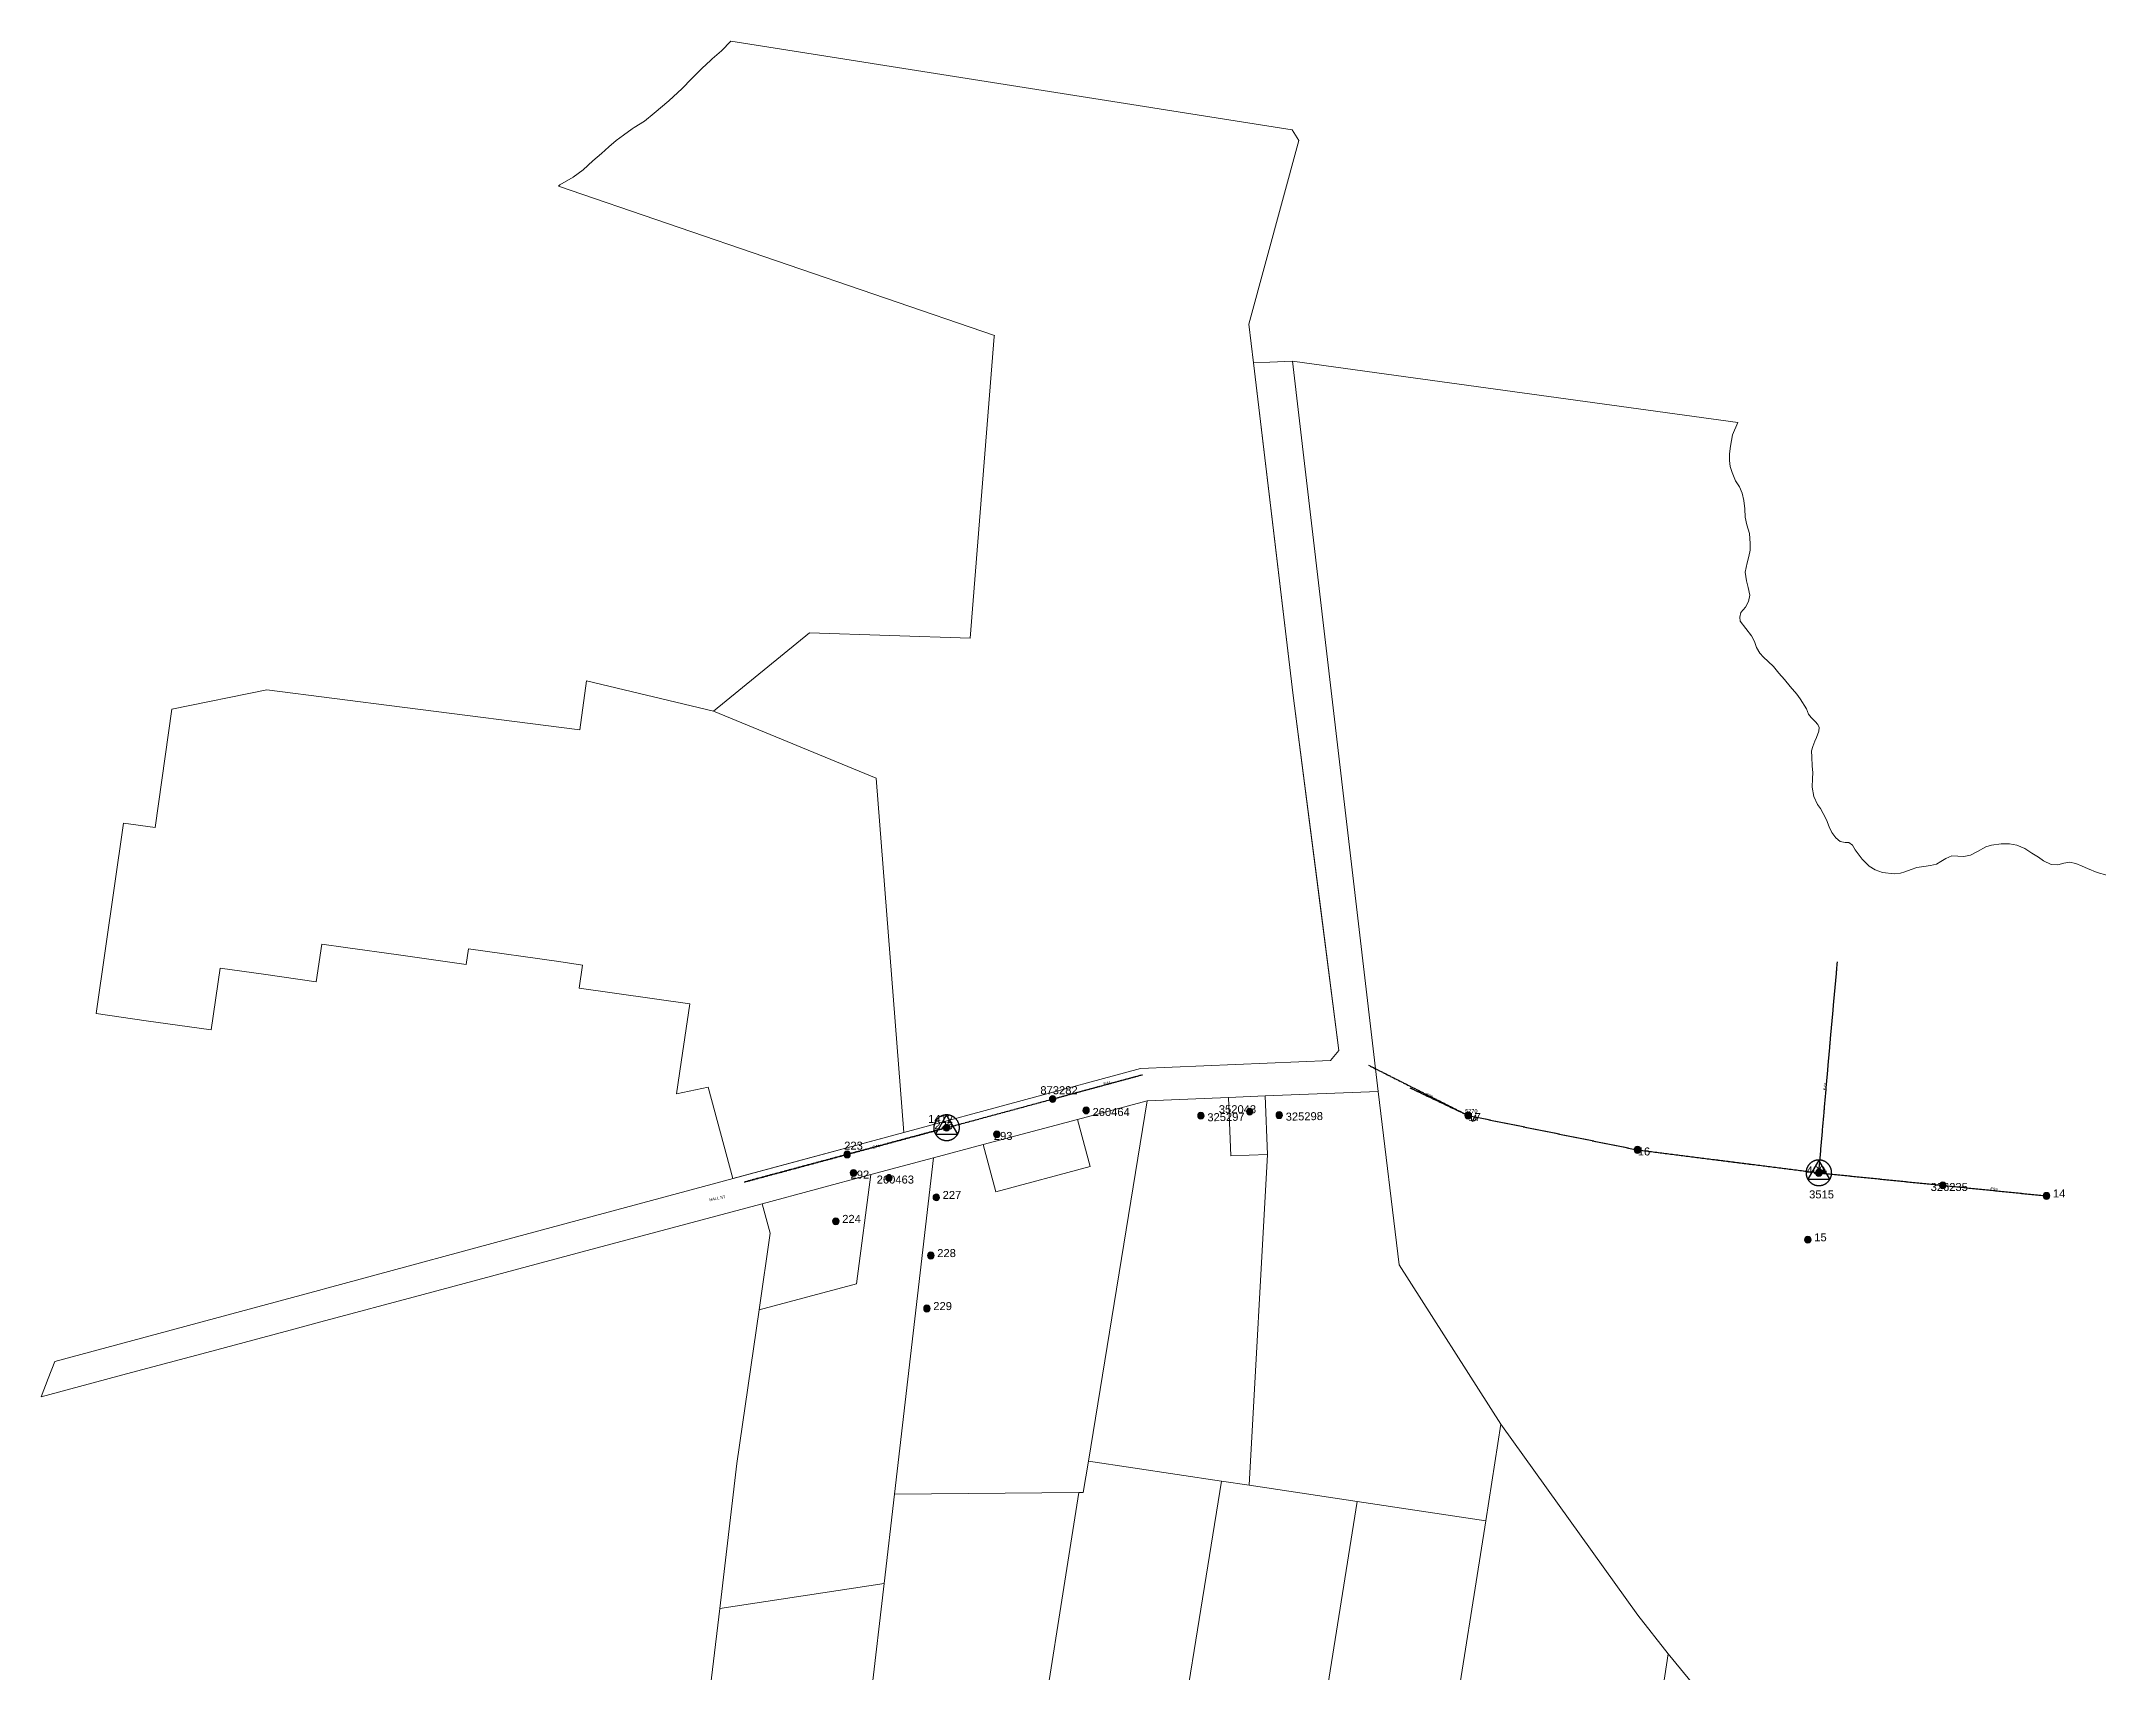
# Model space of a CAD drawing. Header units: metres. Extents: x 301573 to 309518, y 6281168 to 6284857.
# Drawn here: x 301622 to 302908, y 6283162 to 6284182 of the extents above; entities that cross this region are included whole.
import ezdxf
from ezdxf.enums import TextEntityAlignment as Align

# ---------------------------------------------------------------- set-up
doc = ezdxf.new("R2010")
doc.units = ezdxf.units.M
doc.linetypes.add('Cable Exist OH', pattern=[1, 1, 0])
doc.layers.get('0').update_dxf_attribs({"color": 6})
for name, color, linetype, lineweight in [('Cadastre Land Parcels_SP_EXT', 95, 'Continuous', 15), ('Cadastre Road Names_SP_HV_LV_SL_EXT', 7, 'Continuous', 15), ('Cadastre Roads_SP_EXT', 46, 'Continuous', 15), ('Mains_HV_EXT', 13, 'Continuous', 25), ('Mains_LV_EXT', 163, 'Continuous', 25)]:
    doc.layers.add(name, color=color, linetype=linetype, lineweight=lineweight)
for name, color, linetype in [('Equip_LV_EXT', 7, 'Continuous'), ('Equip_SP_HV_EXT', 7, 'Continuous'), ('Sub_SP_TR_HV_LV_EXT', 7, 'Continuous'), ('SupportsOH_SP_TR_HV_LV_SL_EXT', 7, 'Continuous')]:
    doc.layers.add(name, color=color, linetype=linetype)
doc.styles.add('POLE_LABEL', font='arial.ttf', dxfattribs={"height": 2})
doc.styles.get("Standard").update_dxf_attribs({"font": 'arial.ttf'})

# ---------------------------------------------------------------- blocks, each defined once
blk = doc.blocks.new('SUB_POLE_EXT')
at = {"flags": 128}
for points in [[(-0.05, 4), (-0.15, 4), (-0.25, 3.99), (-0.34, 3.99), (-0.44, 3.98), (-0.54, 3.96), (-0.64, 3.95), (-0.73, 3.93), (-0.83, 3.91), (-0.92, 3.89), (-1.02, 3.87), (-1.11, 3.84), (-1.21, 3.81), (-1.3, 3.78), (-1.39, 3.75), (-1.49, 3.71), (-1.58, 3.68), (-1.67, 3.64), (-1.75, 3.59), (-1.84, 3.55), (-1.93, 3.5), (-2.01, 3.46), (-2.1, 3.41), (-2.18, 3.35), (-2.26, 3.3), (-2.34, 3.24), (-2.42, 3.18), (-2.5, 3.12), (-2.58, 3.06), (-2.65, 3), (-2.72, 2.93), (-2.79, 2.86), (-2.86, 2.79), (-2.93, 2.72), (-3, 2.65), (-3.06, 2.58), (-3.12, 2.5), (-3.18, 2.42), (-3.24, 2.34), (-3.3, 2.26), (-3.35, 2.18), (-3.41, 2.1), (-3.46, 2.01), (-3.5, 1.93), (-3.55, 1.84), (-3.59, 1.75), (-3.64, 1.67), (-3.68, 1.58), (-3.71, 1.49), (-3.75, 1.39), (-3.78, 1.3), (-3.81, 1.21), (-3.84, 1.11), (-3.87, 1.02), (-3.89, 0.92), (-3.91, 0.83), (-3.93, 0.73), (-3.95, 0.64), (-3.96, 0.54), (-3.98, 0.44), (-3.99, 0.34), (-3.99, 0.25), (-4, 0.15), (-4, 0.05), (-4, -0.05), (-4, -0.15), (-3.99, -0.25), (-3.99, -0.34), (-3.98, -0.44), (-3.96, -0.54), (-3.95, -0.64), (-3.93, -0.73), (-3.91, -0.83), (-3.89, -0.92), (-3.87, -1.02), (-3.84, -1.11), (-3.81, -1.21), (-3.78, -1.3), (-3.75, -1.39), (-3.71, -1.49), (-3.68, -1.58), (-3.64, -1.67), (-3.59, -1.75), (-3.55, -1.84), (-3.5, -1.93), (-3.46, -2.01), (-3.41, -2.1), (-3.35, -2.18), (-3.3, -2.26), (-3.24, -2.34), (-3.18, -2.42), (-3.12, -2.5), (-3.06, -2.58), (-3, -2.65), (-2.93, -2.72), (-2.86, -2.79), (-2.79, -2.86), (-2.72, -2.93), (-2.65, -3), (-2.58, -3.06), (-2.5, -3.12), (-2.42, -3.18), (-2.34, -3.24), (-2.26, -3.3), (-2.18, -3.35), (-2.1, -3.41), (-2.01, -3.46), (-1.93, -3.5), (-1.84, -3.55), (-1.75, -3.59), (-1.67, -3.64), (-1.58, -3.68), (-1.49, -3.71), (-1.39, -3.75), (-1.3, -3.78), (-1.21, -3.81), (-1.11, -3.84), (-1.02, -3.87), (-0.92, -3.89), (-0.83, -3.91), (-0.73, -3.93), (-0.64, -3.95), (-0.54, -3.96), (-0.44, -3.98), (-0.34, -3.99), (-0.25, -3.99), (-0.15, -4), (-0.05, -4), (0.05, -4), (0.15, -4), (0.25, -3.99), (0.34, -3.99), (0.44, -3.98), (0.54, -3.96), (0.64, -3.95), (0.73, -3.93), (0.83, -3.91), (0.92, -3.89), (1.02, -3.87), (1.11, -3.84), (1.21, -3.81), (1.3, -3.78), (1.39, -3.75), (1.49, -3.71), (1.58, -3.68), (1.67, -3.64), (1.75, -3.59), (1.84, -3.55), (1.93, -3.5), (2.01, -3.46), (2.1, -3.41), (2.18, -3.35), (2.26, -3.3), (2.34, -3.24), (2.42, -3.18), (2.5, -3.12), (2.58, -3.06), (2.65, -3), (2.72, -2.93), (2.79, -2.86), (2.86, -2.79), (2.93, -2.72), (3, -2.65), (3.06, -2.58), (3.12, -2.5), (3.18, -2.42), (3.24, -2.34), (3.3, -2.26), (3.35, -2.18), (3.41, -2.1), (3.46, -2.01), (3.5, -1.93), (3.55, -1.84), (3.59, -1.75), (3.64, -1.67), (3.68, -1.58), (3.71, -1.49), (3.75, -1.39), (3.78, -1.3), (3.81, -1.21), (3.84, -1.11), (3.87, -1.02), (3.89, -0.92), (3.91, -0.83), (3.93, -0.73), (3.95, -0.64), (3.96, -0.54), (3.98, -0.44), (3.99, -0.34), (3.99, -0.25), (4, -0.15), (4, -0.05), (4, 0.05), (4, 0.15), (3.99, 0.25), (3.99, 0.34), (3.98, 0.44), (3.96, 0.54), (3.95, 0.64), (3.93, 0.73), (3.91, 0.83), (3.89, 0.92), (3.87, 1.02), (3.84, 1.11), (3.81, 1.21), (3.78, 1.3), (3.75, 1.39), (3.71, 1.49), (3.68, 1.58), (3.64, 1.67), (3.59, 1.75), (3.55, 1.84), (3.5, 1.93), (3.46, 2.01), (3.41, 2.1), (3.35, 2.18), (3.3, 2.26), (3.24, 2.34), (3.18, 2.42), (3.12, 2.5), (3.06, 2.58), (3, 2.65), (2.93, 2.72), (2.86, 2.79), (2.79, 2.86), (2.72, 2.93), (2.65, 3), (2.58, 3.06), (2.5, 3.12), (2.42, 3.18), (2.34, 3.24), (2.26, 3.3), (2.18, 3.35), (2.1, 3.41), (2.01, 3.46), (1.93, 3.5), (1.84, 3.55), (1.75, 3.59), (1.67, 3.64), (1.58, 3.68), (1.49, 3.71), (1.39, 3.75), (1.3, 3.78), (1.21, 3.81), (1.11, 3.84), (1.02, 3.87), (0.92, 3.89), (0.83, 3.91), (0.73, 3.93), (0.64, 3.95), (0.54, 3.96), (0.44, 3.98), (0.34, 3.99), (0.25, 3.99), (0.15, 4), (0.05, 4)], [(0, 4), (-3.46, -2), (3.46, -2)]]:
    blk.add_lwpolyline(points, close=True, dxfattribs=at)
at = {"flags": 8}
blk.add_attdef('ASSET_NUM', text='', height=2.5, dxfattribs=at).set_placement((0, 7), align=Align.MIDDLE_CENTER)
for tag, flags, p in [('STREET_CODE', 9, (-1.13, 0.95)), ('CONSTRUCTED_VOLTAGE', 9, (-1.13, 0.75)), ('NO_PHASES', 9, (-1.13, 0.55)), ('OPERATING_VOLTAGE', 9, (-1.13, 0.35)), ('OPERATED_BY', 9, (-1.13, 0.15)), ('MAINTAINED_BY', 9, (-1.13, -0.05)), ('SECONDARY_VOLTAGE', 9, (-1.13, -0.65)), ('STATE', 9, (-1.13, -0.85)), ('SUBSTATION_TYPE', 9, (-1.13, -1.05)), ('SUBURB', 9, (-1.13, -1.65)), ('STREETNAME', 9, (-1.13, -1.85)), ('Z', 1, (-1.13, -2.45)), ('ORIENTATION', 9, (-1.13, -0.25)), ('OWNED_BY', 9, (-1.13, -0.45)), ('USAGE', 9, (-1.13, -1.25)), ('LEGEND', 9, (-1.13, -1.45)), ('LOCATION', 9, (-1.13, -2.05)), ('NOTES', 9, (-1.13, -2.25))]:
    blk.add_attdef(tag, text='', height=0.2, dxfattribs=dict(flags=flags)).set_placement(p, align=Align.MIDDLE_LEFT)
blk = doc.blocks.new('LV_OH_LINKS_DISTFUSE_EXT')
for p, q in [((0, 0), (0.96, 0)), ((3.84, 0), (4.8, 0))]:
    blk.add_line(p, q)
blk.add_lwpolyline([(3.84, -1.2), (3.84, 1.2), (0.96, -1.2), (0.96, 1.2)], close=True)
at = {"flags": 9}
for tag, p in [('ACTUAL_STATUS', (0, 0)), ('CONSTRUCTED_VOLTAGE', (0, -0.2)), ('OPERATING_VOLTAGE', (0, -0.6)), ('ORIENTATION', (0, -0.8)), ('OWNED_BY', (0, -1)), ('STATE', (0, -1.2)), ('SWITCH_TYPE', (0, -1.4)), ('NO_PHASES', (0, -0.4)), ('USAGE', (0, -1.6)), ('NOTES', (0, -1.8))]:
    blk.add_attdef(tag, text='', height=0.2, dxfattribs=at).set_placement(p, align=Align.MIDDLE_LEFT)
at = {"flags": 1}
blk.add_attdef('Z', (0, 0), '', height=0.2, dxfattribs=at)
blk = doc.blocks.new('POLE_EXT')
blk.add_hatch(color=256).paths.add_polyline_path([(-1, 0, 1), (1, 0, 1)])
blk.add_lwpolyline([(-1, 0, 1), (1, 0, 1)], format="xyb", close=True)
at = {"flags": 8}
blk.add_attdef('pNumber', text='', height=2, dxfattribs=at).set_placement((3, 2.5), align=Align.MIDDLE_CENTER)
at = {"style": 'POLE_LABEL', "flags": 9}
for tag, p in [('STRUCTURE_PLANT_NUMBER', (1.35, 0.03)), ('STREET_CODE', (1.35, -0.2))]:
    blk.add_attdef(tag, text='', height=0.2, dxfattribs=at).set_placement(p, align=Align.MIDDLE_LEFT)
at = {"flags": 9}
for tag, p in [('OWNED_BY', (1.35, -0.4)), ('SPECIAL_USE', (1.35, -0.8)), ('STATE', (1.35, -1)), ('cLV', (1.35, -1.4)), ('hDepth', (1.35, -1.6)), ('hDia', (1.35, -1.8)), ('cHV', (1.35, -2)), ('cLinedev', (1.35, -3.4)), ('pExisting', (1.35, -3.8)), ('pFooting', (1.35, -4.4)), ('pNew', (1.35, -4.6)), ('pRelocate', (1.35, -5)), ('pRemove', (1.35, -5.2)), ('pReplace', (1.35, -5.4)), ('pStay', (1.35, -5.6)), ('pType', (1.35, -5.8)), ('cspan', (1.35, -6)), ('STREETNAME', (1.35, -6.2)), ('SUBURB', (1.35, -6.4)), ('PARENT', (1.35, -0.6)), ('USAGE', (1.35, -1.2)), ('LBRACKET', (1.35, -2.2)), ('LExisting', (1.35, -2.4)), ('LANTNUMBER', (1.35, -2.6)), ('LOther', (1.35, -2.8)), ('LRemove', (1.35, -3)), ('LEGEND', (1.35, -3.2)), ('LOCATION', (1.35, -3.6)), ('PFNUMBER', (1.35, -4)), ('NEWPFNUMBER', (1.35, -4.2)), ('OPERATED_BY', (1.36, -7.01)), ('NOTES', (1.35, -6.6)), ('MAINTAINED_BY', (1.36, -6.81))]:
    blk.add_attdef(tag, text='', height=0.2, dxfattribs=at).set_placement(p, align=Align.MIDDLE_LEFT)
at = {"flags": 1}
blk.add_attdef('Z', (1.35, -7.33), '', height=0.2, dxfattribs=at)
blk = doc.blocks.new('HV_USL_CLOSED_EXT')
at = {"layer": 'Equip_SP_HV_EXT'}
blk.add_line((4, 2.5), (4, -2.5), dxfattribs=at)
blk.add_arc((4, 0), 1.5, 270, 90, dxfattribs=at)
for tag, flags, p in [('ACTUAL_STATUS', 9, (0, 1.55)), ('STREET_CODE', 9, (0, 1.75)), ('CONSTRUCTED_VOLTAGE', 9, (0, 1.35)), ('NO_PHASES', 9, (0, 1.15)), ('OPERATING_VOLTAGE', 9, (0, 0.95)), ('ORIENTATION', 9, (0, 0.75)), ('OWNED_BY', 9, (0, 0.55)), ('OPERATED_BY', 9, (0, 0.35)), ('MAINTAINED_BY', 9, (0, 0.15)), ('STATE', 9, (0, -0.05)), ('Z', 1, (0, -1.85)), ('SWITCH_TYPE', 9, (0, -0.25)), ('USAGE', 9, (0, -0.45)), ('LEGEND', 9, (0, -0.65)), ('LOCATION', 9, (0, -0.85)), ('STREETNAME', 9, (0, -1.05)), ('SUBURB', 9, (0, -1.25)), ('NOTES', 9, (0, -1.45)), ('LABEL_ALIGNMENT', 9, (0, -1.65))]:
    blk.add_attdef(tag, text='', height=0.1, dxfattribs=dict(at, flags=flags)).set_placement(p, align=Align.MIDDLE_LEFT)
at = {"layer": 'Equip_SP_HV_EXT', "width": 0.9, "flags": 8}
blk.add_attdef('ASSET_NUM', text='', height=2, rotation=270, dxfattribs=at).set_placement((9.5, 0), align=Align.MIDDLE_CENTER)
blk = doc.blocks.new('End Shackle_EXT')
blk.add_wipeout([(0, 0.3), (1.8, 0.3), (1.8, -0.3), (0, -0.3)])
blk.add_line((1.8, -1), (1.8, 1))
at = {"flags": 1}
blk.add_attdef('Z', (0, 0), '', height=0.2, dxfattribs=at)
at = {"flags": 9}
for tag, p in [('CONNECTOR_TYPE', (0, 0)), ('CONSTRUCTED_VOLTAGE', (0, -0.2)), ('NO_PHASES', (0, -0.4)), ('OPERATING_VOLTAGE', (0, -0.6)), ('ORIENTATION', (0, -0.8)), ('OWNED_BY', (0, -1)), ('STATE', (0, -1.2)), ('USAGE', (0, -1.4)), ('NOTES', (0, -1.6))]:
    blk.add_attdef(tag, text='', height=0.2, dxfattribs=at).set_placement(p, align=Align.MIDDLE_LEFT)

msp = doc.modelspace()

# ---------------------------------------------------------------- linework, layer by layer
at = {"layer": 'Cadastre Land Parcels_SP_EXT', "linetype": 'Continuous'}
for points in [[(302394.156, 6283860.601), (302379.725, 6283980.947), (302376.929, 6284005.168), (302408.218, 6284119.914), (302403.869, 6284126.641), (302053.116, 6284182.038), (302047.352, 6284175.951), (302041.492, 6284170.964), (302040.646, 6284170.244), (302035.06, 6284164.991), (302028.487, 6284158.463), (302022.723, 6284152.377), (302014.333, 6284144.753), (302005.227, 6284137), (301999.214, 6284132.144), (301992.804, 6284128.031), (301991.553, 6284127.229), (301986.128, 6284123.218), (301981.501, 6284119.958), (301976.796, 6284115.973), (301972.306, 6284111.79), (301966.903, 6284107.162), (301960.808, 6284101.682), (301954.581, 6284097.025), (301946.197, 6284092.186), (301945.426, 6284091.511), (302217.862, 6283998.117), (302217.803, 6283997.393), (302202.625, 6283808.97), (302102.323, 6283812.37), (302042.405, 6283763.342), (302143.902, 6283721.413), (302161.188, 6283500.123), (302309.195, 6283540.059), (302427.976, 6283545.152), (302433.168, 6283551.369), (302421.617, 6283641.179), (302404.645, 6283773.136), (302394.156, 6283860.601)], [(302042.405, 6283763.342), (301963.007, 6283782.347), (301958.701, 6283751.778), (301847.827, 6283765.917), (301763.093, 6283776.721), (301703.879, 6283764.671), (301693.385, 6283690.727), (301673.542, 6283693.313), (301656.424, 6283574.399), (301687.783, 6283569.946), (301728.355, 6283564.184), (301734.031, 6283602.771), (301761.037, 6283598.934), (301794.09, 6283594.239), (301797.558, 6283617.821), (301812.378, 6283615.717), (301845.479, 6283611.017), (301887.711, 6283605.017), (301889.161, 6283614.875), (301945.582, 6283606.86), (301960.405, 6283604.754), (301958.292, 6283590.388), (302027.448, 6283580.568), (302022.076, 6283544.025), (302019.183, 6283524.35), (302039.016, 6283528.486), (302054.479, 6283471.33), (302161.188, 6283500.123), (302143.902, 6283721.413), (302042.405, 6283763.342)], [(302276.608, 6283294.659), (302313.284, 6283519.917), (302269.757, 6283508.277), (302277.633, 6283478.828), (302218.779, 6283463.093), (302210.9, 6283492.536), (302179.823, 6283484.225), (302155.385, 6283274.089), (302270.718, 6283275.125), (302273.436, 6283275.151), (302276.608, 6283294.659)], [(302377.093, 6283279.632), (302388.539, 6283486.413), (302365.724, 6283485.476), (302364.229, 6283522), (302313.284, 6283519.917), (302276.608, 6283294.659), (302359.717, 6283282.204), (302377.093, 6283279.632)], [(302388.539, 6283486.413), (302387.044, 6283522.933), (302364.229, 6283522), (302365.724, 6283485.476), (302388.539, 6283486.413)], [(302534.449, 6283317.902), (302470.869, 6283417.502), (302457.689, 6283525.821), (302387.044, 6283522.933), (302388.539, 6283486.413), (302377.093, 6283279.632), (302444.647, 6283269.512), (302524.928, 6283257.528), (302534.449, 6283317.902)], [(302210.9, 6283492.536), (302218.779, 6283463.093), (302277.633, 6283478.828), (302269.757, 6283508.277), (302210.9, 6283492.536)], [(302155.385, 6283274.089), (302179.823, 6283484.225), (302140.708, 6283473.763), (302131.609, 6283405.512), (302070.819, 6283389.244), (302056.892, 6283293.361), (302046.174, 6283202.761), (302148.915, 6283218.287), (302155.385, 6283274.089)], [(302070.819, 6283389.244), (302131.609, 6283405.512), (302140.708, 6283473.763), (302072.82, 6283455.603), (302077.77, 6283437.099), (302070.819, 6283389.244)], [(302639.031, 6283174.338), (302620.03, 6283198.558), (302534.449, 6283317.902), (302524.928, 6283257.528), (302503.576, 6283122.126), (302622.407, 6283103.388), (302541.699, 6282571.455), (302547.025, 6282567.991), (302639.031, 6283174.338)], [(302359.717, 6283282.204), (302276.608, 6283294.659), (302273.436, 6283275.151), (302270.718, 6283275.125), (302240.933, 6283086.386), (302220.735, 6283071.556), (302240.043, 6283068.714), (302323.42, 6283056.415), (302359.717, 6283282.204)], [(302270.718, 6283275.125), (302155.385, 6283274.089), (302148.915, 6283218.287), (302132.82, 6283079.157), (302215.01, 6283067.361), (302220.735, 6283071.556), (302240.933, 6283086.386), (302270.718, 6283275.125)], [(302377.093, 6283279.632), (302359.717, 6283282.204), (302323.42, 6283056.415), (302240.043, 6283068.714), (302239.203, 6283064.246), (302364.511, 6283045.771), (302365.643, 6283050.674), (302408.817, 6283044.74), (302444.647, 6283269.512), (302377.093, 6283279.632)], [(302524.928, 6283257.528), (302444.647, 6283269.512), (302408.817, 6283044.74), (302365.643, 6283050.674), (302364.511, 6283045.771), (302239.203, 6283064.246), (302238.556, 6283059.926), (302281.699, 6283053.636), (302368.705, 6283040.951), (302369.33, 6283044.577), (302488.636, 6283027.39), (302503.576, 6283122.126), (302524.928, 6283257.528)], [(302132.82, 6283079.157), (302148.915, 6283218.287), (302046.174, 6283202.761), (302033.242, 6283093.445), (302132.82, 6283079.157)], [(302547.025, 6282567.991), (302552.664, 6282563.899), (302598.109, 6282861.655), (302714.466, 6282843.734), (302748.473, 6283086.843), (302705.1, 6283093.806), (302639.031, 6283174.338), (302547.025, 6282567.991)]]:
    msp.add_lwpolyline(points, close=True, dxfattribs=at)
msp.add_lwpolyline([(302913.145, 6283660.854), (302907.104, 6283662.479), (302901.055, 6283664.992), (302897.583, 6283666.541), (302893.616, 6283668.284), (302889.659, 6283668.939), (302886.111, 6283668.312), (302882.465, 6283667.289), (302878.315, 6283667.547), (302873.552, 6283669.875), (302870.369, 6283672.218), (302866.297, 6283674.651), (302865.64, 6283675.066), (302861.825, 6283677.476), (302856.767, 6283679.701), (302852.314, 6283680.55), (302847.081, 6283680.402), (302840.966, 6283679.553), (302837.518, 6283678.533), (302832.312, 6283675.616), (302827.887, 6283673.499), (302823.748, 6283672.472), (302819.895, 6283672.731), (302816.139, 6283672.992), (302812.402, 6283671.277), (302809.26, 6283669.369), (302806.705, 6283667.862), (302802.962, 6283666.839), (302798.72, 6283666.305), (302794.381, 6283665.67), (302790.738, 6283664.449), (302786.899, 6283663.029), (302784.044, 6283662.112), (302780.096, 6283661.78), (302772.978, 6283662.602), (302768.222, 6283664.141), (302764.645, 6283666.478), (302760.256, 6283670.885), (302755.855, 6283676.677), (302754.05, 6283679.624), (302751.762, 6283681.285), (302749.491, 6283681.263), (302746.422, 6283682.025), (302743.635, 6283684.273), (302741.137, 6283687.512), (302739.521, 6283691.056), (302737.898, 6283695.489), (302735.886, 6283699.523), (302734.179, 6283702.473), (302732.178, 6283705.124), (302729.96, 6283710.045), (302728.916, 6283715.868), (302729.062, 6283721.307), (302729.423, 6283724.771), (302728.985, 6283729.314), (302728.638, 6283734.65), (302728.601, 6283738.506), (302729.266, 6283741.279), (302730.519, 6283744.652), (302731.583, 6283746.936), (302733.126, 6283750.806), (302733.203, 6283753.081), (302732.395, 6283755.05), (302730.796, 6283757.012), (302728.206, 6283759.458), (302726.704, 6283761.521), (302725.29, 6283764.77), (302721.478, 6283771.062), (302719.276, 6283774.006), (302715.28, 6283778.813), (302711.585, 6283783.128), (302708.188, 6283787.15), (302704.792, 6283791.269), (302701.503, 6283794.402), (302698.613, 6283797.044), (302696.12, 6283799.591), (302694.21, 6283803.133), (302692.988, 6283806.977), (302690.98, 6283810.418), (302687.38, 6283815.031), (302683.879, 6283819.644), (302683.757, 6283822.114), (302684.321, 6283825.086), (302687.255, 6283828.277), (302689.196, 6283831.854), (302690.047, 6283835.816), (302689.015, 6283840.552), (302687.789, 6283844.791), (302687.045, 6283850.32), (302688.274, 6283856.066), (302689.423, 6283859.933), (302690.174, 6283863.992), (302690.234, 6283868.146), (302689.679, 6283874.468), (302688.147, 6283879.891), (302687.115, 6283884.527), (302686.768, 6283889.862), (302686.324, 6283895.098), (302685.195, 6283899.634), (302683.576, 6283903.574), (302681.072, 6283907.307), (302678.947, 6283912.527), (302677.729, 6283916.173), (302677.198, 6283920.023), (302677.257, 6283924.175), (302677.803, 6283929.026), (302679.219, 6283935.96), (302682.501, 6283943.701), (302682.501, 6283943.701), (302468.933, 6283973.225), (302404.185, 6283982.176), (302457.689, 6283525.821), (302470.869, 6283417.502), (302534.449, 6283317.902), (302620.03, 6283198.558), (302639.031, 6283174.338), (302705.1, 6283093.806)], dxfattribs=at)
at = {"layer": 'Cadastre Roads_SP_EXT', "linetype": 'Continuous'}
msp.add_lwpolyline([(301675.488, 6283349.259), (301728.839, 6283363.555), (301777.707, 6283376.613), (301796.874, 6283381.748), (301860.835, 6283398.871), (301968.799, 6283427.774), (302072.82, 6283455.603), (302140.708, 6283473.763), (302179.823, 6283484.225), (302210.9, 6283492.536), (302269.757, 6283508.277), (302313.284, 6283519.917), (302364.229, 6283522), (302387.044, 6283522.933), (302457.689, 6283525.821), (302404.185, 6283982.176), (302389.93, 6283981.458), (302379.725, 6283980.947), (302404.645, 6283773.136), (302433.168, 6283551.369), (302427.976, 6283545.152), (302309.195, 6283540.059), (302161.188, 6283500.123), (302030.697, 6283464.913), (301913.857, 6283433.388), (301821.506, 6283408.469), (301801.568, 6283403.09), (301795.355, 6283401.414), (301630.695, 6283356.985), (301626.543, 6283346.309), (301622.125, 6283334.954), (301675.488, 6283349.259)], close=True, dxfattribs=at)
at = {"layer": 'Mains_HV_EXT', "linetype": 'Cable Exist OH'}
for points in [[(302188.002, 6283503.098), (302310.324, 6283536.211)], [(302061.593, 6283469.138), (302188.002, 6283503.098)]]:
    msp.add_lwpolyline(points, dxfattribs=at)
at = {"layer": 'Mains_LV_EXT', "linetype": 'Cable Exist OH'}
for points in [[(302733.107, 6283474.91), (302740.086, 6283555.14), (302744.75, 6283606.729)], [(302254.232, 6283521.027), (302310.324, 6283536.211)], [(302188.002, 6283503.098), (302254.232, 6283521.027)], [(302188.002, 6283503.098), (302125.801, 6283486.384)], [(302125.801, 6283486.384), (302061.649, 6283469.153)]]:
    msp.add_lwpolyline(points, dxfattribs=at)

# ---------------------------------------------------------------- block references
at = {"layer": 'Equip_LV_EXT'}
for p, rotation in [((302189.789, 6283503.582), 195.1460659812755), ((302186.192, 6283502.612), 15.04052620799413)]:
    msp.add_blockref('LV_OH_LINKS_DISTFUSE_EXT', p, dxfattribs=dict(at, rotation=rotation))
for p in [(302732.7, 6283475.824), (302733.107, 6283475.91)]:
    msp.add_blockref('LV_OH_LINKS_DISTFUSE_EXT', p, dxfattribs=at)
at = {"layer": 'Equip_SP_HV_EXT'}
ref = msp.add_blockref('HV_USL_CLOSED_EXT', (302513.916, 6283510.741), dxfattribs=dict(at, rotation=333.4757282909863))
ref.add_attrib('ASSET_NUM', '5270', dxfattribs={"layer": '0', "height": 2.5}).set_placement((302515.916, 6283511.491), align=Align.BOTTOM_CENTER)
at = {"layer": 'Sub_SP_TR_HV_LV_EXT'}
ref = msp.add_blockref('SUB_POLE_EXT', (302188.002, 6283503.098), dxfattribs=dict(at, xscale=2, yscale=2, zscale=2))
ref.add_attrib('ASSET_NUM', '1412', dxfattribs={"layer": '0', "height": 5}).set_placement((302192.002, 6283504.598), align=Align.BOTTOM_RIGHT)
ref = msp.add_blockref('SUB_POLE_EXT', (302733.107, 6283474.91), dxfattribs=dict(at, xscale=2, yscale=2, zscale=2))
ref.add_attrib('ASSET_NUM', '3515', dxfattribs={"layer": '0', "height": 5}).set_placement((302742.564, 6283463.918), align=Align.TOP_RIGHT)
at = {"layer": 'SupportsOH_SP_TR_HV_LV_SL_EXT'}
ref = msp.add_blockref('POLE_EXT', (302254.232, 6283521.027), dxfattribs=dict(at, xscale=2, yscale=2, zscale=2))
ref.add_attrib('ASSET_NUM', '873282', dxfattribs={"layer": '0', "height": 5, "style": 'POLE_LABEL'}).set_placement((302258.232, 6283522.527), align=Align.BOTTOM_CENTER)
ref = msp.add_blockref('POLE_EXT', (302275.184, 6283513.911), dxfattribs=dict(at, xscale=2, yscale=2, zscale=2))
ref.add_attrib('ASSET_NUM', '260464', dxfattribs={"layer": '0', "height": 5, "style": 'POLE_LABEL'}).set_placement((302279.184, 6283515.411), align=Align.TOP_LEFT)
ref = msp.add_blockref('POLE_EXT', (302377.423, 6283513.142), dxfattribs=dict(at, xscale=2, yscale=2, zscale=2))
ref.add_attrib('ASSET_NUM', '352043', dxfattribs={"layer": '0', "height": 5, "style": 'POLE_LABEL'}).set_placement((302381.423, 6283514.642), align=Align.MIDDLE_RIGHT)
ref = msp.add_blockref('POLE_EXT', (302188.002, 6283503.098), dxfattribs=dict(at, xscale=2, yscale=2, zscale=2))
ref.add_attrib('ASSET_NUM', '226', dxfattribs={"layer": '0', "height": 5, "style": 'POLE_LABEL'}).set_placement((302192.002, 6283504.598), align=Align.MIDDLE_RIGHT)
ref = msp.add_blockref('POLE_EXT', (302346.896, 6283510.59), dxfattribs=dict(at, xscale=2, yscale=2, zscale=2))
ref.add_attrib('ASSET_NUM', '325297', dxfattribs={"layer": '0', "height": 5, "rotation": 1, "style": 'POLE_LABEL'}).set_placement((302350.896, 6283512.09), align=Align.TOP_LEFT)
ref = msp.add_blockref('POLE_EXT', (302395.855, 6283510.988), dxfattribs=dict(at, xscale=2, yscale=2, zscale=2))
ref.add_attrib('ASSET_NUM', '325298', dxfattribs={"layer": '0', "height": 5, "rotation": 1, "style": 'POLE_LABEL'}).set_placement((302399.855, 6283512.488), align=Align.TOP_LEFT)
ref = msp.add_blockref('POLE_EXT', (302513.916, 6283510.741), dxfattribs=dict(at, xscale=2, yscale=2, zscale=2))
ref.add_attrib('ASSET_NUM', '17', dxfattribs={"layer": '0', "height": 5, "style": 'POLE_LABEL'}).set_placement((302517.916, 6283512.241), align=Align.TOP_CENTER)
ref = msp.add_blockref('POLE_EXT', (302125.801, 6283486.384), dxfattribs=dict(at, xscale=2, yscale=2, zscale=2))
ref.add_attrib('ASSET_NUM', '223', dxfattribs={"layer": '0', "height": 5, "style": 'POLE_LABEL'}).set_placement((302129.801, 6283487.884), align=Align.BOTTOM_CENTER)
ref = msp.add_blockref('POLE_EXT', (302219.334, 6283498.962), dxfattribs=dict(at, xscale=2, yscale=2, zscale=2))
ref.add_attrib('ASSET_NUM', '293', dxfattribs={"layer": '0', "height": 5, "rotation": 359.924424, "style": 'POLE_LABEL'}).set_placement((302223.334, 6283500.462), align=Align.TOP_CENTER)
ref = msp.add_blockref('POLE_EXT', (302619.786, 6283489.262), dxfattribs=dict(at, xscale=2, yscale=2, zscale=2))
ref.add_attrib('ASSET_NUM', '16', dxfattribs={"layer": '0', "height": 5, "style": 'POLE_LABEL'}).set_placement((302623.786, 6283490.762), align=Align.TOP_CENTER)
ref = msp.add_blockref('POLE_EXT', (302129.797, 6283474.808), dxfattribs=dict(at, xscale=2, yscale=2, zscale=2))
ref.add_attrib('ASSET_NUM', '292', dxfattribs={"layer": '0', "height": 5, "rotation": 0.039781, "style": 'POLE_LABEL'}).set_placement((302133.797, 6283476.308), align=Align.TOP_CENTER)
ref = msp.add_blockref('POLE_EXT', (302733.107, 6283474.91), dxfattribs=dict(at, xscale=2, yscale=2, zscale=2))
ref.add_attrib('ASSET_NUM', '408', dxfattribs={"layer": '0', "height": 5, "style": 'POLE_LABEL'}).set_placement((302737.107, 6283476.41), align=Align.MIDDLE_RIGHT)
ref = msp.add_blockref('POLE_EXT', (302151.95, 6283471.711), dxfattribs=dict(at, xscale=2, yscale=2, zscale=2))
ref.add_attrib('ASSET_NUM', '260463', dxfattribs={"layer": '0', "height": 5, "style": 'POLE_LABEL'}).set_placement((302155.95, 6283473.211), align=Align.TOP_CENTER)
ref = msp.add_blockref('POLE_EXT', (302810.589, 6283467.072), dxfattribs=dict(at, xscale=2, yscale=2, zscale=2))
ref.add_attrib('ASSET_NUM', '326235', dxfattribs={"layer": '0', "height": 5, "style": 'POLE_LABEL'}).set_placement((302814.589, 6283468.572), align=Align.TOP_CENTER)
ref = msp.add_blockref('POLE_EXT', (302875.417, 6283460.502), dxfattribs=dict(at, xscale=2, yscale=2, zscale=2))
ref.add_attrib('ASSET_NUM', '14', dxfattribs={"layer": '0', "height": 5, "style": 'POLE_LABEL'}).set_placement((302879.417, 6283462.002), align=Align.MIDDLE_LEFT)
ref = msp.add_blockref('POLE_EXT', (302181.518, 6283459.577), dxfattribs=dict(at, xscale=2, yscale=2, zscale=2))
ref.add_attrib('ASSET_NUM', '227', dxfattribs={"layer": '0', "height": 5, "style": 'POLE_LABEL'}).set_placement((302185.518, 6283461.077), align=Align.MIDDLE_LEFT)
ref = msp.add_blockref('POLE_EXT', (302118.761, 6283444.619), dxfattribs=dict(at, xscale=2, yscale=2, zscale=2))
ref.add_attrib('ASSET_NUM', '224', dxfattribs={"layer": '0', "height": 5, "style": 'POLE_LABEL'}).set_placement((302122.761, 6283446.119), align=Align.MIDDLE_LEFT)
ref = msp.add_blockref('POLE_EXT', (302178.137, 6283423.25), dxfattribs=dict(at, xscale=2, yscale=2, zscale=2))
ref.add_attrib('ASSET_NUM', '228', dxfattribs={"layer": '0', "height": 5, "style": 'POLE_LABEL'}).set_placement((302182.137, 6283424.75), align=Align.MIDDLE_LEFT)
ref = msp.add_blockref('POLE_EXT', (302726.233, 6283433.112), dxfattribs=dict(at, xscale=2, yscale=2, zscale=2))
ref.add_attrib('ASSET_NUM', '15', dxfattribs={"layer": '0', "height": 5, "style": 'POLE_LABEL'}).set_placement((302730.233, 6283434.612), align=Align.MIDDLE_LEFT)
ref = msp.add_blockref('POLE_EXT', (302175.673, 6283390.142), dxfattribs=dict(at, xscale=2, yscale=2, zscale=2))
ref.add_attrib('ASSET_NUM', '229', dxfattribs={"layer": '0', "height": 5, "style": 'POLE_LABEL'}).set_placement((302179.673, 6283391.642), align=Align.MIDDLE_LEFT)

# ---------------------------------------------------------------- texts
at = {"layer": 'Cadastre Road Names_SP_HV_LV_SL_EXT'}
msp.add_text('HALL ST', height=1.8, rotation=11.722845, dxfattribs=at).set_placement((302039.907, 6283457.098))
at = {"layer": 'Mains_LV_EXT'}
for s, rotation, p in [('E44', 13.915098, (302286.309, 6283529.537)), ('E44', 83.879448, (302737.657, 6283526.421)), ('C28', 333.475728, (302487.151, 6283523.453)), ('E44', 13.915098, (302141.957, 6283489.883)), ('E99', 353.103455, (302840.205, 6283464.07))]:
    msp.add_text(s, height=1.8, rotation=rotation, dxfattribs=at).set_placement(p)

# ---------------------------------------------------------------- next in the draw order: block references
for p, rotation in [((302513.916, 6283510.741), 153.5481781892448), ((302875.417, 6283460.502), 173.1820776431516)]:
    msp.add_blockref('End Shackle_EXT', p, dxfattribs=dict(at, rotation=rotation))

# ---------------------------------------------------------------- next in the draw order: linework, layer by layer
at = {"layer": 'Mains_HV_EXT', "linetype": 'Cable Exist OH'}
for points in [[(302451.733, 6283542.117), (302513.916, 6283510.741)], [(302513.916, 6283510.741), (302619.786, 6283489.262), (302733.107, 6283474.91)]]:
    msp.add_lwpolyline(points, dxfattribs=at)
at = {"layer": 'Mains_LV_EXT', "linetype": 'Cable Exist OH'}
for points in [[(302477.476, 6283528.049), (302513.916, 6283510.741)], [(302733.107, 6283474.91), (302810.589, 6283467.072), (302875.417, 6283460.501)]]:
    msp.add_lwpolyline(points, dxfattribs=at)

doc.saveas('drawing.dxf')
